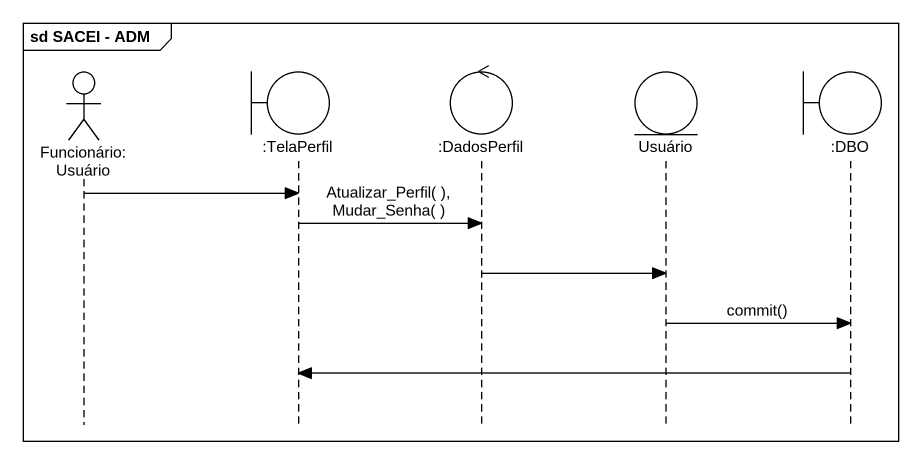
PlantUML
@startuml
mainframe sd SACEI - ADM
hide footbox
actor "Funcionário:Usuário" as Funcionário_Usuário
boundary ":TelaPerfil" as TelaPerfil
control ":DadosPerfil" as DadosPerfil
entity Usuário
boundary ":DBO" as DBO

Funcionário_Usuário -> TelaPerfil
TelaPerfil -> DadosPerfil : Atualizar_Perfil( ), Mudar_Senha( )
DadosPerfil -> Usuário
Usuário -> DBO : commit()
DBO -> TelaPerfil
@enduml
